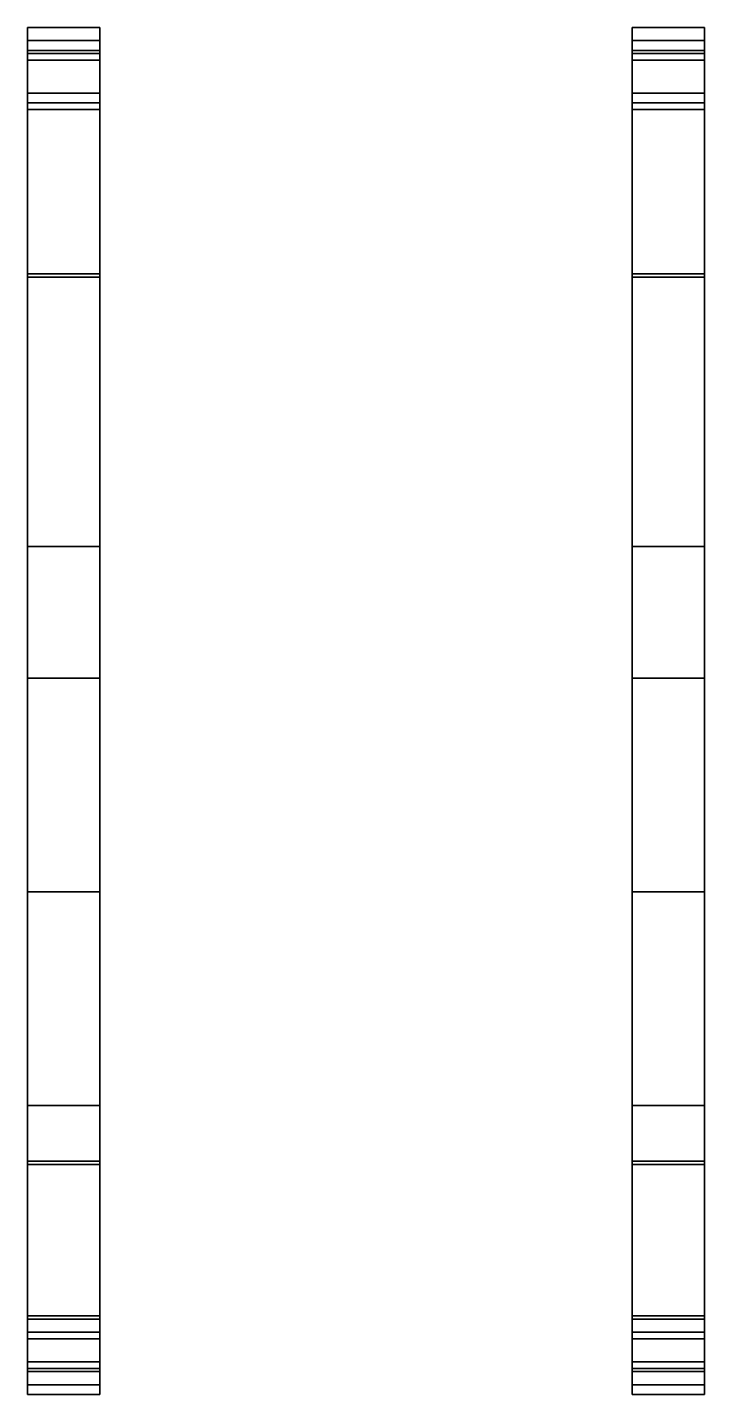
# Model space of a CAD drawing. Extents: x -1.03 to 1.03, y -2.09 to 2.07.
import ezdxf

# ---------------------------------------------------------------- set-up
doc = ezdxf.new("R2010")
doc.units = 0
doc.layers.add('TRACKS', color=3, linetype='CONTINUOUS')

msp = doc.modelspace()

# ---------------------------------------------------------------- linework, layer by layer
at = {"layer": 'TRACKS'}
for points in [[(-0.81, 2.07, 0.47), (-0.81, 1.99, 0.29), (-1.03, 1.99, 0.29), (-1.03, 2.07, 0.47)], [(-1.03, 2.07, 0.47), (-1.03, 1.99, 0.29), (-1.03, 1.97, 0.32), (-1.03, 2.03, 0.47)], [(-0.81, 2, 0.64), (-0.81, 2.07, 0.47), (-1.03, 2.07, 0.47), (-1.03, 2, 0.64)], [(-1.03, 2, 0.64), (-1.03, 2.07, 0.47), (-1.03, 2.03, 0.47), (-1.03, 1.97, 0.62)], [(-0.81, 1.97, 0.32), (-0.81, 1.99, 0.29), (-0.81, 2.07, 0.47), (-0.81, 2.03, 0.47)], [(-0.81, 2.03, 0.47), (-0.81, 2.07, 0.47), (-0.81, 2, 0.64), (-0.81, 1.97, 0.62)], [(1.03, 2.07, 0.47), (1.03, 1.99, 0.29), (0.81, 1.99, 0.29), (0.81, 2.07, 0.47)], [(0.81, 2.07, 0.47), (0.81, 1.99, 0.29), (0.81, 1.97, 0.32), (0.81, 2.03, 0.47)], [(1.03, 2, 0.64), (1.03, 2.07, 0.47), (0.81, 2.07, 0.47), (0.81, 2, 0.64)], [(0.81, 2, 0.64), (0.81, 2.07, 0.47), (0.81, 2.03, 0.47), (0.81, 1.97, 0.62)], [(1.03, 1.97, 0.32), (1.03, 1.99, 0.29), (1.03, 2.07, 0.47), (1.03, 2.03, 0.47)], [(1.03, 2.03, 0.47), (1.03, 2.07, 0.47), (1.03, 2, 0.64), (1.03, 1.97, 0.62)], [(-1.03, 1.97, 0.62), (-1.03, 2.03, 0.47), (-0.81, 2.03, 0.47), (-0.81, 1.97, 0.62)], [(-1.03, 2.03, 0.47), (-1.03, 1.97, 0.32), (-0.81, 1.97, 0.32), (-0.81, 2.03, 0.47)], [(-1.03, 1.82, 0.71), (-1.03, 2, 0.64), (-1.03, 1.97, 0.62), (-1.03, 1.82, 0.68)], [(-0.81, 1.82, 0.71), (-0.81, 2, 0.64), (-1.03, 2, 0.64), (-1.03, 1.82, 0.71)], [(-0.81, 1.97, 0.62), (-0.81, 2, 0.64), (-0.81, 1.82, 0.71), (-0.81, 1.82, 0.68)], [(0.81, 1.97, 0.62), (0.81, 2.03, 0.47), (1.03, 2.03, 0.47), (1.03, 1.97, 0.62)], [(0.81, 2.03, 0.47), (0.81, 1.97, 0.32), (1.03, 1.97, 0.32), (1.03, 2.03, 0.47)], [(0.81, 1.82, 0.71), (0.81, 2, 0.64), (0.81, 1.97, 0.62), (0.81, 1.82, 0.68)], [(1.03, 1.82, 0.71), (1.03, 2, 0.64), (0.81, 2, 0.64), (0.81, 1.82, 0.71)], [(1.03, 1.97, 0.62), (1.03, 2, 0.64), (1.03, 1.82, 0.71), (1.03, 1.82, 0.68)], [(-1.03, 1.99, 0.29), (-1.03, 1.87, 0.22), (-1.03, 1.84, 0.25), (-1.03, 1.97, 0.32)], [(-0.81, 1.99, 0.29), (-0.81, 1.87, 0.22), (-1.03, 1.87, 0.22), (-1.03, 1.99, 0.29)], [(-1.03, 1.97, 0.32), (-1.03, 1.84, 0.25), (-0.81, 1.84, 0.25), (-0.81, 1.97, 0.32)], [(-1.03, 1.82, 0.68), (-1.03, 1.97, 0.62), (-0.81, 1.97, 0.62), (-0.81, 1.82, 0.68)], [(-0.81, 1.84, 0.25), (-0.81, 1.87, 0.22), (-0.81, 1.99, 0.29), (-0.81, 1.97, 0.32)], [(0.81, 1.99, 0.29), (0.81, 1.87, 0.22), (0.81, 1.84, 0.25), (0.81, 1.97, 0.32)], [(1.03, 1.99, 0.29), (1.03, 1.87, 0.22), (0.81, 1.87, 0.22), (0.81, 1.99, 0.29)], [(0.81, 1.97, 0.32), (0.81, 1.84, 0.25), (1.03, 1.84, 0.25), (1.03, 1.97, 0.32)], [(0.81, 1.82, 0.68), (0.81, 1.97, 0.62), (1.03, 1.97, 0.62), (1.03, 1.82, 0.68)], [(1.03, 1.84, 0.25), (1.03, 1.87, 0.22), (1.03, 1.99, 0.29), (1.03, 1.97, 0.32)], [(-1.03, 1.87, 0.22), (-1.03, 1.32), (-1.03, 1.31, 0.04), (-1.03, 1.84, 0.25)], [(-0.81, 1.87, 0.22), (-0.81, 1.32), (-1.03, 1.32), (-1.03, 1.87, 0.22)], [(-1.03, 1.84, 0.25), (-1.03, 1.31, 0.04), (-0.81, 1.31, 0.04), (-0.81, 1.84, 0.25)], [(-0.81, 1.31, 0.04), (-0.81, 1.32), (-0.81, 1.87, 0.22), (-0.81, 1.84, 0.25)], [(1.03, 1.87, 0.22), (1.03, 1.32), (0.81, 1.32), (0.81, 1.87, 0.22)], [(0.81, 1.87, 0.22), (0.81, 1.32), (0.81, 1.31, 0.04), (0.81, 1.84, 0.25)], [(0.81, 1.84, 0.25), (0.81, 1.31, 0.04), (1.03, 1.31, 0.04), (1.03, 1.84, 0.25)], [(1.03, 1.31, 0.04), (1.03, 1.32), (1.03, 1.87, 0.22), (1.03, 1.84, 0.25)], [(-0.81, 0.49, 0.74), (-0.81, 1.82, 0.71), (-1.03, 1.82, 0.71), (-1.03, 0.49, 0.74)], [(-1.03, 0.49, 0.74), (-1.03, 1.82, 0.71), (-1.03, 1.82, 0.68), (-1.03, 0.49, 0.71)], [(-1.03, 0.49, 0.71), (-1.03, 1.82, 0.68), (-0.81, 1.82, 0.68), (-0.81, 0.49, 0.71)], [(-0.81, 1.82, 0.68), (-0.81, 1.82, 0.71), (-0.81, 0.49, 0.74), (-0.81, 0.49, 0.71)], [(1.03, 0.49, 0.74), (1.03, 1.82, 0.71), (0.81, 1.82, 0.71), (0.81, 0.49, 0.74)], [(0.81, 0.49, 0.74), (0.81, 1.82, 0.71), (0.81, 1.82, 0.68), (0.81, 0.49, 0.71)], [(0.81, 0.49, 0.71), (0.81, 1.82, 0.68), (1.03, 1.82, 0.68), (1.03, 0.49, 0.71)], [(1.03, 1.82, 0.68), (1.03, 1.82, 0.71), (1.03, 0.49, 0.74), (1.03, 0.49, 0.71)], [(-1.03, 1.32), (-1.03, -1.39), (-1.03, -1.38, 0.04), (-1.03, 1.31, 0.04)], [(-0.81, 1.32), (-0.81, -1.39), (-1.03, -1.39), (-1.03, 1.32)], [(-1.03, 1.31, 0.04), (-1.03, -1.38, 0.04), (-0.81, -1.38, 0.04), (-0.81, 1.31, 0.04)], [(-0.81, -1.38, 0.04), (-0.81, -1.39), (-0.81, 1.32), (-0.81, 1.31, 0.04)], [(1.03, 1.32), (1.03, -1.39), (0.81, -1.39), (0.81, 1.32)], [(0.81, 1.32), (0.81, -1.39), (0.81, -1.38, 0.04), (0.81, 1.31, 0.04)], [(0.81, 1.31, 0.04), (0.81, -1.38, 0.04), (1.03, -1.38, 0.04), (1.03, 1.31, 0.04)], [(1.03, -1.38, 0.04), (1.03, -1.39), (1.03, 1.32), (1.03, 1.31, 0.04)], [(-0.81, 0.09, 0.73), (-0.81, 0.49, 0.74), (-1.03, 0.49, 0.74), (-1.03, 0.09, 0.73)], [(-1.03, 0.09, 0.73), (-1.03, 0.49, 0.74), (-1.03, 0.49, 0.71), (-1.03, 0.09, 0.7)], [(-1.03, 0.09, 0.7), (-1.03, 0.49, 0.71), (-0.81, 0.49, 0.71), (-0.81, 0.09, 0.7)], [(-0.81, 0.49, 0.71), (-0.81, 0.49, 0.74), (-0.81, 0.09, 0.73), (-0.81, 0.09, 0.7)], [(1.03, 0.09, 0.73), (1.03, 0.49, 0.74), (0.81, 0.49, 0.74), (0.81, 0.09, 0.73)], [(0.81, 0.09, 0.73), (0.81, 0.49, 0.74), (0.81, 0.49, 0.71), (0.81, 0.09, 0.7)], [(0.81, 0.09, 0.7), (0.81, 0.49, 0.71), (1.03, 0.49, 0.71), (1.03, 0.09, 0.7)], [(1.03, 0.49, 0.71), (1.03, 0.49, 0.74), (1.03, 0.09, 0.73), (1.03, 0.09, 0.7)], [(-0.81, -0.56, 0.74), (-0.81, 0.09, 0.73), (-1.03, 0.09, 0.73), (-1.03, -0.56, 0.74)], [(-1.03, -0.56, 0.74), (-1.03, 0.09, 0.73), (-1.03, 0.09, 0.7), (-1.03, -0.56, 0.71)], [(-1.03, -0.56, 0.71), (-1.03, 0.09, 0.7), (-0.81, 0.09, 0.7), (-0.81, -0.56, 0.71)], [(-0.81, 0.09, 0.7), (-0.81, 0.09, 0.73), (-0.81, -0.56, 0.74), (-0.81, -0.56, 0.71)], [(1.03, -0.56, 0.74), (1.03, 0.09, 0.73), (0.81, 0.09, 0.73), (0.81, -0.56, 0.74)], [(0.81, -0.56, 0.74), (0.81, 0.09, 0.73), (0.81, 0.09, 0.7), (0.81, -0.56, 0.71)], [(0.81, -0.56, 0.71), (0.81, 0.09, 0.7), (1.03, 0.09, 0.7), (1.03, -0.56, 0.71)], [(1.03, 0.09, 0.7), (1.03, 0.09, 0.73), (1.03, -0.56, 0.74), (1.03, -0.56, 0.71)], [(-0.81, -1.21, 0.73), (-0.81, -0.56, 0.74), (-1.03, -0.56, 0.74), (-1.03, -1.21, 0.73)], [(-1.03, -1.21, 0.73), (-1.03, -0.56, 0.74), (-1.03, -0.56, 0.71), (-1.03, -1.21, 0.7)], [(-1.03, -1.21, 0.7), (-1.03, -0.56, 0.71), (-0.81, -0.56, 0.71), (-0.81, -1.21, 0.7)], [(-0.81, -0.56, 0.71), (-0.81, -0.56, 0.74), (-0.81, -1.21, 0.73), (-0.81, -1.21, 0.7)], [(1.03, -1.21, 0.73), (1.03, -0.56, 0.74), (0.81, -0.56, 0.74), (0.81, -1.21, 0.73)], [(0.81, -1.21, 0.73), (0.81, -0.56, 0.74), (0.81, -0.56, 0.71), (0.81, -1.21, 0.7)], [(0.81, -1.21, 0.7), (0.81, -0.56, 0.71), (1.03, -0.56, 0.71), (1.03, -1.21, 0.7)], [(1.03, -0.56, 0.71), (1.03, -0.56, 0.74), (1.03, -1.21, 0.73), (1.03, -1.21, 0.7)], [(-0.81, -1.86, 0.74), (-0.81, -1.21, 0.73), (-1.03, -1.21, 0.73), (-1.03, -1.86, 0.74)], [(-1.03, -1.86, 0.74), (-1.03, -1.21, 0.73), (-1.03, -1.21, 0.7), (-1.03, -1.85, 0.71)], [(-1.03, -1.85, 0.71), (-1.03, -1.21, 0.7), (-0.81, -1.21, 0.7), (-0.81, -1.85, 0.71)], [(-0.81, -1.21, 0.7), (-0.81, -1.21, 0.73), (-0.81, -1.86, 0.74), (-0.81, -1.85, 0.71)], [(1.03, -1.86, 0.74), (1.03, -1.21, 0.73), (0.81, -1.21, 0.73), (0.81, -1.86, 0.74)], [(0.81, -1.86, 0.74), (0.81, -1.21, 0.73), (0.81, -1.21, 0.7), (0.81, -1.85, 0.71)], [(0.81, -1.85, 0.71), (0.81, -1.21, 0.7), (1.03, -1.21, 0.7), (1.03, -1.85, 0.71)], [(1.03, -1.21, 0.7), (1.03, -1.21, 0.73), (1.03, -1.86, 0.74), (1.03, -1.85, 0.71)], [(-1.03, -1.39), (-1.03, -1.92, 0.22), (-1.03, -1.9, 0.25), (-1.03, -1.38, 0.04)], [(-1.03, -1.38, 0.04), (-1.03, -1.9, 0.25), (-0.81, -1.9, 0.25), (-0.81, -1.38, 0.04)], [(-0.81, -1.39), (-0.81, -1.92, 0.22), (-1.03, -1.92, 0.22), (-1.03, -1.39)], [(-0.81, -1.9, 0.25), (-0.81, -1.92, 0.22), (-0.81, -1.39), (-0.81, -1.38, 0.04)], [(0.81, -1.38, 0.04), (0.81, -1.9, 0.25), (1.03, -1.9, 0.25), (1.03, -1.38, 0.04)], [(0.81, -1.39), (0.81, -1.92, 0.22), (0.81, -1.9, 0.25), (0.81, -1.38, 0.04)], [(1.03, -1.39), (1.03, -1.92, 0.22), (0.81, -1.92, 0.22), (0.81, -1.39)], [(1.03, -1.9, 0.25), (1.03, -1.92, 0.22), (1.03, -1.39), (1.03, -1.38, 0.04)], [(-1.03, -2.02, 0.66), (-1.03, -1.86, 0.74), (-1.03, -1.85, 0.71), (-1.03, -1.99, 0.64)], [(-1.03, -1.99, 0.64), (-1.03, -1.85, 0.71), (-0.81, -1.85, 0.71), (-0.81, -1.99, 0.64)], [(-0.81, -2.02, 0.66), (-0.81, -1.86, 0.74), (-1.03, -1.86, 0.74), (-1.03, -2.02, 0.66)], [(-0.81, -1.85, 0.71), (-0.81, -1.86, 0.74), (-0.81, -2.02, 0.66), (-0.81, -1.99, 0.64)], [(0.81, -2.02, 0.66), (0.81, -1.86, 0.74), (0.81, -1.85, 0.71), (0.81, -1.99, 0.64)], [(0.81, -1.99, 0.64), (0.81, -1.85, 0.71), (1.03, -1.85, 0.71), (1.03, -1.99, 0.64)], [(1.03, -2.02, 0.66), (1.03, -1.86, 0.74), (0.81, -1.86, 0.74), (0.81, -2.02, 0.66)], [(1.03, -1.85, 0.71), (1.03, -1.86, 0.74), (1.03, -2.02, 0.66), (1.03, -1.99, 0.64)], [(-1.03, -1.92, 0.22), (-1.03, -2.01, 0.27), (-1.03, -1.99, 0.3), (-1.03, -1.9, 0.25)], [(-1.03, -1.9, 0.25), (-1.03, -1.99, 0.3), (-0.81, -1.99, 0.3), (-0.81, -1.9, 0.25)], [(-0.81, -1.99, 0.3), (-0.81, -2.01, 0.27), (-0.81, -1.92, 0.22), (-0.81, -1.9, 0.25)], [(0.81, -1.9, 0.25), (0.81, -1.99, 0.3), (1.03, -1.99, 0.3), (1.03, -1.9, 0.25)], [(0.81, -1.92, 0.22), (0.81, -2.01, 0.27), (0.81, -1.99, 0.3), (0.81, -1.9, 0.25)], [(1.03, -1.99, 0.3), (1.03, -2.01, 0.27), (1.03, -1.92, 0.22), (1.03, -1.9, 0.25)], [(-0.81, -1.92, 0.22), (-0.81, -2.01, 0.27), (-1.03, -2.01, 0.27), (-1.03, -1.92, 0.22)], [(1.03, -1.92, 0.22), (1.03, -2.01, 0.27), (0.81, -2.01, 0.27), (0.81, -1.92, 0.22)], [(-1.03, -2.01, 0.27), (-1.03, -2.09, 0.47), (-1.03, -2.06, 0.47), (-1.03, -1.99, 0.3)], [(-1.03, -2.09, 0.47), (-1.03, -2.02, 0.66), (-1.03, -1.99, 0.64), (-1.03, -2.06, 0.47)], [(-1.03, -2.06, 0.47), (-1.03, -1.99, 0.64), (-0.81, -1.99, 0.64), (-0.81, -2.06, 0.47)], [(-1.03, -1.99, 0.3), (-1.03, -2.06, 0.47), (-0.81, -2.06, 0.47), (-0.81, -1.99, 0.3)], [(-0.81, -2.06, 0.47), (-0.81, -2.09, 0.47), (-0.81, -2.01, 0.27), (-0.81, -1.99, 0.3)], [(-0.81, -1.99, 0.64), (-0.81, -2.02, 0.66), (-0.81, -2.09, 0.47), (-0.81, -2.06, 0.47)], [(0.81, -2.01, 0.27), (0.81, -2.09, 0.47), (0.81, -2.06, 0.47), (0.81, -1.99, 0.3)], [(0.81, -2.06, 0.47), (0.81, -1.99, 0.64), (1.03, -1.99, 0.64), (1.03, -2.06, 0.47)], [(0.81, -2.09, 0.47), (0.81, -2.02, 0.66), (0.81, -1.99, 0.64), (0.81, -2.06, 0.47)], [(0.81, -1.99, 0.3), (0.81, -2.06, 0.47), (1.03, -2.06, 0.47), (1.03, -1.99, 0.3)], [(1.03, -2.06, 0.47), (1.03, -2.09, 0.47), (1.03, -2.01, 0.27), (1.03, -1.99, 0.3)], [(1.03, -1.99, 0.64), (1.03, -2.02, 0.66), (1.03, -2.09, 0.47), (1.03, -2.06, 0.47)], [(-0.81, -2.01, 0.27), (-0.81, -2.09, 0.47), (-1.03, -2.09, 0.47), (-1.03, -2.01, 0.27)], [(-0.81, -2.09, 0.47), (-0.81, -2.02, 0.66), (-1.03, -2.02, 0.66), (-1.03, -2.09, 0.47)], [(1.03, -2.01, 0.27), (1.03, -2.09, 0.47), (0.81, -2.09, 0.47), (0.81, -2.01, 0.27)], [(1.03, -2.09, 0.47), (1.03, -2.02, 0.66), (0.81, -2.02, 0.66), (0.81, -2.09, 0.47)]]:
    msp.add_3dface(points, dxfattribs=at)

doc.saveas('drawing.dxf')
